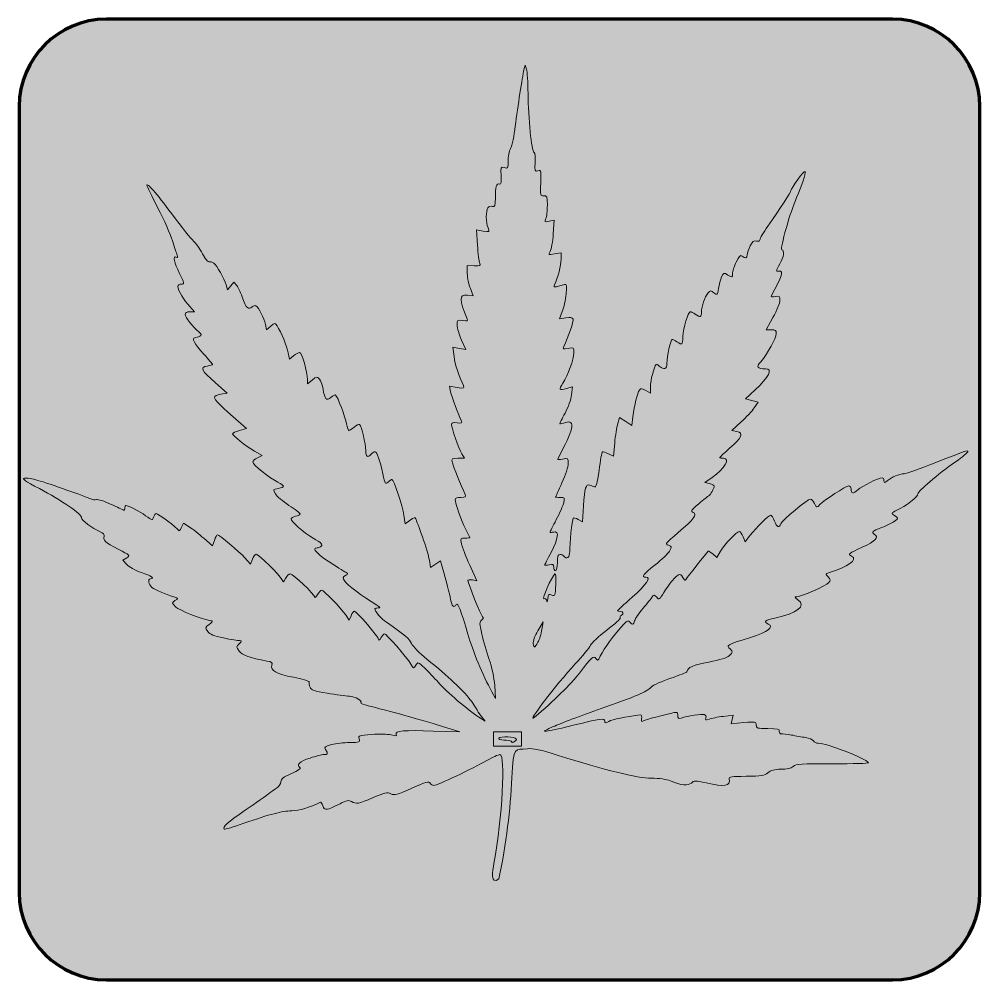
# Model space of a CAD drawing. Extents: x 597 to 1269, y -1318 to -645.
import ezdxf

# ---------------------------------------------------------------- set-up
doc = ezdxf.new("R2010")
doc.units = 0
doc.header["$MEASUREMENT"] = 0
doc.layers.add('katman 1', color=7, linetype='Continuous')

# ---------------------------------------------------------------- blocks, each defined once
blk = doc.blocks.new('block 3')
at = {"layer": 'katman 1', "lineweight": 0}
blk.add_lwpolyline([(928.96, -1144.22), (948.52, -1144.22), (948.52, -1154.08), (928.96, -1154.08), (928.96, -1144.22)], dxfattribs=at)
for points, knots in [([(929.32, -1236.23), (935.32, -1204.05), (937.57, -1160.08), (933.53, -1160.08), (932.49, -1160.08), (928.32, -1161.97), (924.27, -1164.29), (914.54, -1169.84), (889.37, -1181.73), (887.34, -1181.73), (886.46, -1181.73), (885.25, -1180.95), (884.65, -1180), (883.73, -1178.53), (881.72, -1179.09), (871.77, -1183.59), (861.46, -1188.26), (859.63, -1188.75), (857.1, -1187.54), (854.6, -1186.35), (852.9, -1186.71), (844.72, -1190.21), (834.3, -1194.67), (833.05, -1194.89), (829.55, -1192.94), (827.6, -1191.86), (826.15, -1192.14), (821.59, -1194.51), (812.53, -1199.2), (810.48, -1199.45), (809.51, -1195.99), (809.05, -1194.36), (808.31, -1193.21), (807.87, -1193.42), (800.28, -1197.12), (793.12, -1199.29), (787.91, -1199.45), (780.64, -1199.69), (773.11, -1201.64), (754.3, -1208.17), (747.05, -1210.68), (740.86, -1212.5), (740.54, -1212.21), (739.03, -1210.86), (742.45, -1207.8), (755.23, -1199.05), (762.83, -1193.84), (770.14, -1188.7), (771.46, -1187.61), (772.78, -1186.53), (775.28, -1184.76), (777.01, -1183.69), (778.76, -1182.61), (780.19, -1180.58), (780.21, -1179.17), (780.24, -1177.19), (781.95, -1175.84), (787.66, -1173.29), (792.34, -1171.21), (794.51, -1169.67), (793.54, -1169.13), (790.64, -1167.53), (793.48, -1164.86), (800.64, -1162.47), (804.58, -1161.15), (808.93, -1160.08), (810.3, -1160.08), (813.16, -1160.08), (813.32, -1159.64), (811.52, -1156.63), (810.38, -1154.74), (810.89, -1154.31), (815.67, -1153.1), (818.66, -1152.34), (824.39, -1151.68), (828.4, -1151.63), (835.17, -1151.54), (835.64, -1151.36), (835, -1149.11), (834.37, -1146.85), (834.96, -1146.63), (843.68, -1145.94), (848.89, -1145.52), (854.93, -1145.69), (857.31, -1146.31), (860.72, -1147.22), (861.44, -1147.14), (860.91, -1145.91), (859.87, -1143.47), (866.56, -1142.87), (886.87, -1143.57), (886.87, -1143.57), (905.4, -1144.2), (905.4, -1144.2), (905.4, -1144.2), (892.63, -1140.16), (892.63, -1140.16), (880.54, -1136.34), (853.11, -1128.75), (841.19, -1125.93), (838.18, -1125.22), (835.94, -1124.28), (836.2, -1123.84), (837.14, -1122.24), (832.49, -1119.61), (828.13, -1119.28), (825.68, -1119.09), (818.69, -1118.15), (812.61, -1117.18), (803.33, -1115.71), (801.41, -1115.04), (800.66, -1112.97), (800.17, -1111.61), (799.83, -1109.94), (799.91, -1109.26), (799.99, -1108.57), (795.08, -1107.08), (788.99, -1105.94), (777.19, -1103.73), (772.53, -1101.11), (773.84, -1097.44), (774.45, -1095.74), (773.75, -1095.16), (770.4, -1094.57), (758.69, -1092.48), (753, -1090.45), (750.92, -1087.62), (748.88, -1084.83), (748.88, -1084.54), (750.97, -1082.48), (752.85, -1080.62), (752.89, -1080.3), (751.22, -1080.3), (750.15, -1080.3), (745.14, -1079.47), (740.1, -1078.45), (733.23, -1077.07), (730.43, -1075.92), (728.94, -1073.89), (727.08, -1071.35), (727.14, -1071.05), (729.97, -1068.94), (731.63, -1067.71), (732.56, -1066.62), (732.03, -1066.52), (731.5, -1066.42), (730.64, -1066.27), (730.12, -1066.18), (724.66, -1065.29), (709.01, -1059.02), (706.64, -1056.78), (703.7, -1053.98), (703.68, -1053.86), (706.05, -1052.32), (708.44, -1050.76), (708.44, -1050.72), (706.05, -1049.97), (699.59, -1047.97), (691.99, -1044.7), (689.93, -1043.04), (687.49, -1041.07), (686.81, -1036.99), (688.93, -1036.99), (692.34, -1036.99), (689.44, -1035), (682.56, -1032.62), (678.35, -1031.17), (673.71, -1028.61), (672.24, -1026.94), (672.24, -1026.94), (669.56, -1023.91), (669.56, -1023.91), (669.56, -1023.91), (672.24, -1022.32), (672.24, -1022.32), (674.79, -1020.81), (674.53, -1020.54), (666.29, -1016.24), (656.94, -1011.37), (655.45, -1010.02), (656.41, -1007.26), (656.82, -1006.1), (655.82, -1004.96), (653.59, -1004.06), (648.17, -1001.85), (640.31, -995.88), (640.69, -994.26), (641.2, -992.11), (626.42, -981.93), (611.12, -973.89), (601.12, -968.63), (598.51, -966.81), (600.62, -966.53), (602.16, -966.33), (606.43, -967.03), (610.1, -968.09), (617.92, -970.36), (643.88, -979.52), (647.05, -981.13), (648.25, -981.75), (650.06, -981.97), (651.07, -981.62), (652.08, -981.27), (656.56, -982.69), (661.02, -984.76), (665.48, -986.84), (669.57, -988.71), (670.09, -988.92), (670.62, -989.14), (671.05, -988.5), (671.05, -987.51), (671.05, -986.52), (671.37, -985.7), (671.75, -985.7), (673.34, -985.7), (680.95, -989.66), (685.49, -992.85), (690.25, -996.18), (690.38, -996.2), (691.07, -993.83), (691.46, -992.5), (692.24, -991.4), (692.79, -991.4), (694.33, -991.4), (707.77, -1001.41), (708.46, -1003.06), (708.8, -1003.89), (709.67, -1003.13), (710.49, -1001.3), (710.49, -1001.3), (711.92, -998.09), (711.92, -998.09), (711.92, -998.09), (716.07, -1000.7), (716.07, -1000.7), (718.35, -1002.14), (722.92, -1005.72), (726.23, -1008.65), (726.23, -1008.65), (732.23, -1013.98), (732.23, -1013.98), (732.23, -1013.98), (733.67, -1010.1), (733.67, -1010.1), (734.46, -1007.97), (735.41, -1006.22), (735.78, -1006.22), (737.06, -1006.22), (750.86, -1017.84), (754.89, -1022.31), (754.89, -1022.31), (758.91, -1026.76), (758.91, -1026.76), (758.91, -1026.76), (760.25, -1023.33), (760.25, -1023.33), (760.99, -1021.44), (762.13, -1019.89), (762.79, -1019.89), (764.53, -1019.89), (779.61, -1034.54), (780.83, -1037.41), (781.84, -1039.76), (781.92, -1039.74), (783.5, -1036.7), (784.39, -1034.98), (785.83, -1033.57), (786.69, -1033.57), (788.63, -1033.57), (803.85, -1047.95), (803.92, -1049.85), (803.95, -1050.61), (804.83, -1049.83), (805.88, -1048.1), (806.93, -1046.38), (808.21, -1044.97), (808.74, -1044.97), (810.08, -1044.97), (822.29, -1057.5), (825.42, -1062.09), (825.42, -1062.09), (828.02, -1065.91), (828.02, -1065.91), (828.02, -1065.91), (829.32, -1062.85), (829.32, -1062.85), (830.04, -1061.16), (831.15, -1059.78), (831.8, -1059.78), (833.26, -1059.78), (848.56, -1077.76), (848.62, -1079.55), (848.64, -1080.27), (849.36, -1079.75), (850.21, -1078.38), (851.07, -1077.01), (852.14, -1075.73), (852.61, -1075.53), (853.62, -1075.1), (868.45, -1092.02), (871.2, -1096.74), (873.13, -1100.06), (873.15, -1100.07), (874.64, -1097.59), (876.11, -1095.12), (876.18, -1095.14), (880.69, -1099.38), (883.2, -1101.73), (887.57, -1106.33), (890.41, -1109.6), (895.91, -1115.93), (911.44, -1129.21), (918.8, -1133.87), (918.8, -1133.87), (923.25, -1136.68), (923.25, -1136.68), (923.25, -1136.68), (920.39, -1133.1), (920.39, -1133.1), (918.82, -1131.13), (917.54, -1129.19), (917.54, -1128.78), (917.54, -1128.37), (915.28, -1125.08), (912.53, -1121.46), (907.34, -1114.64), (897.89, -1105.81), (882.33, -1093.24), (877.36, -1089.23), (872.56, -1084.29), (871.65, -1082.27), (870.16, -1078.91), (867.88, -1077), (854.04, -1067.48), (850.29, -1064.91), (846.02, -1059.83), (846.02, -1057.94), (846.02, -1057.7), (847.02, -1057.48), (848.25, -1057.44), (850.05, -1057.4), (849.86, -1057), (847.33, -1055.45), (836.53, -1048.83), (826.31, -1041.23), (824.87, -1038.76), (823.42, -1036.27), (823.49, -1035.74), (825.34, -1034.81), (826.52, -1034.22), (827.2, -1033.53), (826.85, -1033.28), (826.51, -1033.02), (822.2, -1030.33), (817.28, -1027.29), (805.92, -1020.28), (801.06, -1015.34), (805.53, -1015.34), (806.45, -1015.34), (807.85, -1014.75), (808.65, -1014.04), (809.74, -1013.07), (808.27, -1011.68), (802.84, -1008.54), (795.9, -1004.53), (787.27, -996.97), (787.27, -994.9), (787.27, -994.37), (788.71, -993.61), (790.46, -993.21), (792.22, -992.82), (793.66, -992.08), (793.66, -991.58), (793.66, -991.07), (790.15, -988.39), (785.86, -985.62), (781.58, -982.85), (777.27, -979.21), (776.3, -977.53), (774.6, -974.59), (774.67, -974.45), (778.35, -973.73), (783.22, -972.78), (783.15, -971.89), (778.01, -969.39), (772.49, -966.71), (760.42, -957), (760.44, -955.25), (760.44, -954.49), (761.93, -953.17), (763.74, -952.33), (763.74, -952.33), (767.03, -950.79), (767.03, -950.79), (767.03, -950.79), (761.76, -947.68), (761.76, -947.68), (755.34, -943.88), (746.4, -936.78), (746.4, -935.47), (746.4, -934.94), (748.59, -933.92), (751.26, -933.21), (751.26, -933.21), (756.11, -931.91), (756.11, -931.91), (756.11, -931.91), (744.87, -922.02), (744.87, -922.02), (738.69, -916.58), (733.63, -911.31), (733.63, -910.3), (733.63, -909.1), (735.18, -908.2), (738.09, -907.71), (738.09, -907.71), (742.56, -906.96), (742.56, -906.96), (742.56, -906.96), (734.48, -899.89), (734.48, -899.89), (724.41, -891.08), (723.37, -889.01), (728.55, -888.08), (730.64, -887.71), (732.35, -887.21), (732.35, -886.98), (732.35, -886.75), (729.53, -883.44), (726.09, -879.62), (719.65, -872.49), (717.42, -868.33), (720.02, -868.3), (720.83, -868.29), (722.34, -867.8), (723.37, -867.22), (724.96, -866.32), (724.86, -865.85), (722.67, -864.1), (718.47, -860.75), (713.2, -854), (713.2, -851.97), (713.2, -850.7), (714.28, -850.08), (716.5, -850.08), (716.5, -850.08), (719.81, -850.08), (719.81, -850.08), (719.81, -850.08), (716.44, -846.51), (716.44, -846.51), (712.46, -842.28), (708.09, -834.93), (708.09, -832.46), (708.09, -831.48), (709.19, -830.7), (710.56, -830.7), (712.88, -830.7), (712.8, -830.23), (709.28, -823.32), (705.44, -815.76), (704.37, -810.55), (706.95, -811.97), (707.89, -812.49), (708.09, -811.98), (707.54, -810.44), (707.08, -809.16), (705.62, -804.61), (704.29, -800.32), (702.96, -796.03), (698.38, -785.75), (694.12, -777.48), (689.86, -769.21), (686.38, -762.07), (686.38, -761.63), (686.38, -759.36), (692.8, -766.7), (703.87, -781.61), (710.65, -790.74), (717.48, -799.31), (719.05, -800.63), (720.62, -801.96), (723.43, -805.94), (725.31, -809.48), (727.18, -813.02), (729.27, -815.6), (729.95, -815.23), (730.63, -814.86), (732.07, -815.2), (733.15, -816), (735.54, -817.78), (740.6, -826.63), (741.84, -831.24), (741.84, -831.24), (742.76, -834.63), (742.76, -834.63), (742.76, -834.63), (745.03, -831.95), (745.03, -831.95), (745.03, -831.95), (747.3, -829.27), (747.3, -829.27), (747.3, -829.27), (749.29, -831.81), (749.29, -831.81), (750.39, -833.2), (752.34, -837.37), (753.63, -841.06), (755.97, -847.75), (757.38, -848.94), (760.08, -846.53), (760.86, -845.83), (762.06, -845.57), (762.74, -845.94), (764.59, -846.96), (768.48, -854.69), (769.3, -858.98), (769.3, -858.98), (770.03, -862.75), (770.03, -862.75), (770.03, -862.75), (773.06, -860.23), (773.06, -860.23), (776, -857.78), (776.13, -857.77), (777.5, -859.87), (780.34, -864.26), (784.56, -874.36), (785.39, -878.77), (785.39, -878.77), (786.25, -883.31), (786.25, -883.31), (786.25, -883.31), (789.08, -880.94), (789.08, -880.94), (790.63, -879.63), (792.54, -878.57), (793.32, -878.57), (794.82, -878.57), (798.76, -892.29), (798.76, -897.51), (798.76, -897.51), (798.76, -900.62), (798.76, -900.62), (798.76, -900.62), (802.06, -897.86), (802.06, -897.86), (805.25, -895.18), (805.41, -895.16), (807.11, -897.24), (808.08, -898.42), (809.24, -901.54), (809.68, -904.18), (810.88, -911.34), (812.08, -912.57), (815.3, -909.97), (816.75, -908.79), (818.2, -908.07), (818.53, -908.36), (819.87, -909.56), (825.35, -923.92), (826.18, -928.43), (826.68, -931.1), (827.43, -933.27), (827.85, -933.27), (828.27, -933.27), (829.94, -932.16), (831.56, -930.8), (833.18, -929.44), (834.87, -928.65), (835.31, -929.04), (836.65, -930.23), (839.59, -942.69), (839.61, -947.24), (839.63, -951.77), (840.86, -952.59), (843.46, -949.8), (844.34, -948.86), (845.51, -948.09), (846.07, -948.09), (847.45, -948.09), (849.63, -954.21), (851.55, -963.52), (853.02, -970.64), (853.29, -971.07), (855.23, -969.34), (856.39, -968.31), (857.6, -967.47), (857.92, -967.47), (859.15, -967.47), (865.57, -986.52), (866.32, -992.36), (866.32, -992.36), (867.09, -998.46), (867.09, -998.46), (867.09, -998.46), (870.6, -995.98), (870.6, -995.98), (873.23, -994.14), (874.26, -993.89), (874.66, -995.02), (874.95, -995.85), (877.01, -1001.53), (879.23, -1007.64), (881.45, -1013.76), (883.65, -1021.11), (884.12, -1023.99), (884.12, -1023.99), (884.97, -1029.22), (884.97, -1029.22), (884.97, -1029.22), (888.42, -1026.8), (888.42, -1026.8), (888.42, -1026.8), (891.87, -1024.37), (891.87, -1024.37), (891.87, -1024.37), (893.13, -1028.69), (893.13, -1028.69), (896.21, -1039.21), (898.23, -1047.03), (899.02, -1051.52), (899.87, -1056.32), (901.23, -1057.55), (902.95, -1055.08), (904.09, -1053.44), (906.35, -1059.21), (911.07, -1075.74), (914.46, -1087.62), (921.38, -1104.21), (927.94, -1116.2), (927.94, -1116.2), (930.44, -1120.76), (930.44, -1120.76), (930.44, -1120.76), (929.85, -1111.64), (929.85, -1111.64), (929.51, -1106.48), (927.86, -1098.56), (926.03, -1093.4), (924.26, -1088.39), (921.93, -1080.44), (920.84, -1075.74), (919.13, -1068.31), (919.12, -1067.03), (920.72, -1065.95), (921.87, -1065.18), (922.11, -1064.32), (921.35, -1063.64), (920.17, -1062.59), (911.15, -1040.15), (911.15, -1038.27), (911.15, -1037.74), (912.53, -1037.54), (914.22, -1037.83), (914.22, -1037.83), (917.28, -1038.35), (917.28, -1038.35), (917.28, -1038.35), (912.37, -1027.45), (912.37, -1027.45), (909.66, -1021.45), (907.07, -1014.73), (906.6, -1012.52), (905.81, -1008.75), (905.97, -1008.5), (909.09, -1008.5), (910.93, -1008.5), (912.43, -1008.33), (912.43, -1008.14), (912.43, -1007.94), (911.03, -1005.19), (909.31, -1002.02), (906.47, -996.76), (902.21, -984.31), (902.21, -981.26), (902.21, -980.57), (904, -980), (906.18, -980), (909.46, -980), (909.98, -979.66), (909.21, -978.01), (906.09, -971.4), (900.94, -958.68), (900.26, -955.91), (899.49, -952.79), (899.66, -952.65), (904.06, -952.65), (904.06, -952.65), (908.66, -952.65), (908.66, -952.65), (908.66, -952.65), (906.86, -949.52), (906.86, -949.52), (904.68, -945.75), (899.66, -931.45), (899.66, -929.04), (899.66, -927.77), (900.68, -927.45), (903.54, -927.83), (906.73, -928.24), (907.27, -928.01), (906.53, -926.53), (904.67, -922.82), (899.88, -909.78), (899.01, -906.09), (899.01, -906.09), (898.12, -902.26), (898.12, -902.26), (898.12, -902.26), (903.55, -903.08), (903.55, -903.08), (908.53, -903.83), (908.89, -903.72), (907.95, -901.78), (904.73, -895.11), (902.16, -887.12), (901.41, -881.44), (901.41, -881.44), (900.56, -874.98), (900.56, -874.98), (900.56, -874.98), (905.12, -875.75), (905.12, -875.75), (905.12, -875.75), (909.69, -876.51), (909.69, -876.51), (909.69, -876.51), (906.62, -869.85), (906.62, -869.85), (904.93, -866.18), (903.53, -861.45), (903.52, -859.34), (903.49, -855.64), (903.64, -855.52), (907.45, -856.2), (910.82, -856.8), (911.29, -856.61), (910.59, -854.98), (904.83, -841.58), (904.86, -837.94), (910.73, -838.47), (910.73, -838.47), (914.74, -838.83), (914.74, -838.83), (914.74, -838.83), (912.81, -833.91), (912.81, -833.91), (911.75, -831.21), (910.79, -826.43), (910.69, -823.29), (910.69, -823.29), (910.51, -817.59), (910.51, -817.59), (910.51, -817.59), (915.43, -817.86), (915.43, -817.86), (919.66, -818.09), (920.21, -817.85), (919.39, -816.15), (918.87, -815.06), (918.17, -809.36), (917.83, -803.48), (917.83, -803.48), (917.22, -792.78), (917.22, -792.78), (917.22, -792.78), (921.84, -793.56), (921.84, -793.56), (926.39, -794.32), (926.44, -794.29), (925.19, -791.36), (923.63, -787.69), (923.57, -779.4), (925.09, -777.25), (925.71, -776.38), (927.14, -775.98), (928.26, -776.36), (929.99, -776.96), (930.31, -776.04), (930.31, -770.36), (930.31, -762.69), (931.15, -759.96), (933.29, -760.7), (934.34, -761.06), (934.65, -759.35), (934.33, -754.81), (933.91, -748.76), (934.03, -748.46), (936.57, -749.18), (939.03, -749.87), (939.25, -749.5), (939.25, -744.62), (939.25, -741.69), (940.05, -737.68), (941.03, -735.71), (942.01, -733.73), (943.48, -726.73), (944.29, -720.15), (946, -706.31), (949.16, -685.8), (950.35, -680.83), (950.35, -680.83), (951.19, -677.44), (951.19, -677.44), (951.19, -677.44), (952.13, -680.29), (952.13, -680.29), (952.64, -681.85), (953.12, -689.52), (953.19, -697.32), (953.34, -714.53), (955.71, -737.58), (957.43, -738.55), (958.11, -738.94), (958.48, -742.14), (958.23, -745.66), (957.82, -751.48), (958, -752), (960.16, -751.39), (962.37, -750.76), (962.5, -751.37), (962.07, -759.89), (961.63, -768.5), (961.76, -769.05), (964.16, -768.84), (966.47, -768.64), (966.72, -769.29), (966.72, -775.45), (966.72, -779.21), (966.24, -783.47), (965.66, -784.9), (964.69, -787.31), (964.88, -787.45), (968.09, -786.73), (968.09, -786.73), (971.58, -785.95), (971.58, -785.95), (971.58, -785.95), (970.9, -795.62), (970.9, -795.62), (970.53, -800.94), (969.54, -806.43), (968.71, -807.82), (967.25, -810.26), (967.35, -810.32), (971.75, -809.58), (971.75, -809.58), (976.3, -808.82), (976.3, -808.82), (976.3, -808.82), (976.3, -813.26), (976.3, -813.26), (976.3, -817.45), (974.04, -826.47), (971.82, -831.14), (970.79, -833.31), (971.81, -833.28), (978.73, -830.95), (980.19, -830.46), (980.39, -831.7), (979.83, -837.66), (979.45, -841.68), (978.25, -847.22), (977.18, -849.95), (977.18, -849.95), (975.22, -854.93), (975.22, -854.93), (975.22, -854.93), (979.66, -854.29), (979.66, -854.29), (982.71, -853.85), (984.3, -854.12), (984.75, -855.16), (985.31, -856.47), (981.46, -867.86), (978.24, -874.45), (977.31, -876.34), (977.63, -876.49), (981.22, -875.78), (985.12, -875.02), (985.24, -875.11), (985.24, -878.9), (985.24, -883.45), (981.24, -894.4), (977.52, -900.03), (974.39, -904.76), (974.9, -905.47), (980.23, -903.81), (980.23, -903.81), (984.29, -902.55), (984.29, -902.55), (984.29, -902.55), (983.68, -908.23), (983.68, -908.23), (983.34, -911.36), (981.29, -917.11), (979.12, -921.01), (976.95, -924.92), (975.35, -928.27), (975.56, -928.46), (975.77, -928.65), (977.48, -928.28), (979.36, -927.65), (986.64, -925.18), (984.98, -933.04), (973.98, -953.08), (973.69, -953.62), (975.24, -953.71), (977.43, -953.28), (981.27, -952.52), (981.41, -952.63), (981.39, -956.29), (981.38, -958.38), (979.38, -964.44), (976.94, -969.77), (974.51, -975.1), (972.5, -979.59), (972.49, -979.74), (972.48, -979.9), (973.95, -980.03), (975.76, -980.03), (978.81, -980.03), (978.99, -980.31), (978.2, -983.73), (977.72, -985.77), (975.38, -991.12), (972.99, -995.61), (970.6, -1000.11), (968.64, -1004.03), (968.64, -1004.34), (968.64, -1004.64), (969.79, -1004.62), (971.19, -1004.29), (975.22, -1003.35), (974.47, -1008.95), (969.28, -1018.62), (966.82, -1023.2), (964.81, -1027.17), (964.81, -1027.44), (964.81, -1027.72), (966.24, -1027.62), (968, -1027.23), (970.65, -1026.63), (971.19, -1026.92), (971.19, -1028.91), (971.19, -1030.23), (971.77, -1031.32), (972.47, -1031.32), (973.17, -1031.32), (973.75, -1028.75), (973.75, -1025.62), (973.75, -1021.42), (974.23, -1019.92), (975.59, -1019.92), (976.6, -1019.92), (977.78, -1020.43), (978.22, -1021.06), (980.17, -1023.87), (982.55, -1022.09), (982.4, -1017.92), (982.22, -1012.87), (983.98, -995.78), (984.8, -994.57), (985.12, -994.11), (986.69, -994.5), (988.31, -995.45), (988.31, -995.45), (991.24, -997.16), (991.24, -997.16), (991.24, -997.16), (992, -986), (992, -986), (992.86, -973.45), (993.72, -970.49), (996.26, -971.42), (997.22, -971.77), (998.75, -972.32), (999.65, -972.65), (1000.86, -973.09), (1001.7, -970.09), (1002.91, -961), (1003.81, -954.26), (1004.84, -948.49), (1005.19, -948.17), (1005.55, -947.85), (1007.45, -948.42), (1009.42, -949.42), (1009.42, -949.42), (1013, -951.26), (1013, -951.26), (1013, -951.26), (1013.85, -941.99), (1013.85, -941.99), (1014.32, -936.9), (1015.3, -930.77), (1016.01, -928.37), (1016.01, -928.37), (1017.32, -924.02), (1017.32, -924.02), (1017.32, -924.02), (1021.55, -926.89), (1021.55, -926.89), (1021.55, -926.89), (1025.77, -929.77), (1025.77, -929.77), (1025.77, -929.77), (1026.59, -923.58), (1026.59, -923.58), (1027.66, -915.46), (1029.74, -906.92), (1031.15, -904.9), (1032.11, -903.52), (1032.77, -903.57), (1035.58, -905.21), (1035.58, -905.21), (1038.88, -907.14), (1038.88, -907.14), (1038.88, -907.14), (1038.89, -902.84), (1038.89, -902.84), (1038.89, -900.48), (1039.5, -896.49), (1040.23, -893.98), (1042.6, -885.94), (1042.5, -886.05), (1045.07, -888.13), (1048.64, -891.01), (1050.37, -890.38), (1050.37, -886.19), (1050.37, -881.27), (1053.03, -869.48), (1054.14, -869.48), (1054.61, -869.48), (1056.11, -870.23), (1057.47, -871.15), (1061.15, -873.63), (1061.43, -873.39), (1061.67, -867.48), (1061.92, -861.42), (1065.24, -850.1), (1066.77, -850.1), (1067.32, -850.1), (1068.88, -850.86), (1070.25, -851.78), (1073.81, -854.18), (1074.64, -853.92), (1074.65, -850.39), (1074.66, -846.2), (1076.81, -839.79), (1079.12, -837.09), (1080.88, -835.03), (1081.12, -835.01), (1083.38, -836.84), (1085.68, -838.7), (1085.81, -838.58), (1086.54, -833.82), (1086.96, -831.09), (1087.91, -827.43), (1088.65, -825.69), (1089.97, -822.6), (1090.1, -822.57), (1093.18, -824.37), (1096.26, -826.17), (1096.35, -826.14), (1096.35, -823.44), (1096.35, -821.91), (1097.52, -818.23), (1098.95, -815.25), (1100.93, -811.13), (1101.91, -810.16), (1103.04, -811.17), (1105.24, -813.13), (1106.57, -812.78), (1106.57, -810.25), (1106.57, -809.02), (1107.54, -806.2), (1108.73, -803.98), (1110.34, -800.95), (1111.46, -800.1), (1113.2, -800.6), (1114.67, -801.01), (1115.51, -800.68), (1115.51, -799.67), (1115.51, -798.79), (1118, -794.53), (1121.04, -790.19), (1129.83, -777.64), (1137.22, -766.28), (1137.22, -765.3), (1137.22, -763.54), (1146.71, -750.71), (1147.15, -751.88), (1147.68, -753.3), (1144.91, -761.74), (1141.16, -770.15), (1136.9, -779.69), (1129.4, -806.18), (1130.84, -806.61), (1132.89, -807.22), (1132.31, -811.67), (1129.56, -816.48), (1126.5, -821.83), (1126.53, -821.61), (1128.92, -821.61), (1132.21, -821.61), (1131.25, -824.64), (1123.39, -839.15), (1123.09, -839.71), (1124.35, -839.83), (1126.2, -839.42), (1129.25, -838.73), (1129.56, -838.97), (1129.56, -841.99), (1129.56, -843.81), (1127.36, -849.21), (1124.68, -853.98), (1124.68, -853.98), (1119.79, -862.64), (1119.79, -862.64), (1119.79, -862.64), (1123.4, -862.64), (1123.4, -862.64), (1126.35, -862.64), (1127, -863.14), (1127, -865.38), (1127, -868.39), (1120.88, -879.42), (1116.08, -885.04), (1112.82, -888.86), (1113.59, -890), (1119.44, -890), (1124.76, -890), (1121.88, -895.84), (1112.14, -904.81), (1112.14, -904.81), (1105.33, -911.08), (1105.33, -911.08), (1105.33, -911.08), (1109.76, -912.24), (1109.76, -912.24), (1109.76, -912.24), (1114.19, -913.39), (1114.19, -913.39), (1114.19, -913.39), (1111.53, -917.37), (1111.53, -917.37), (1110.08, -919.55), (1105.97, -924), (1102.42, -927.25), (1102.42, -927.25), (1095.95, -933.17), (1095.95, -933.17), (1095.95, -933.17), (1099.38, -933.94), (1099.38, -933.94), (1104.23, -935.03), (1102.89, -938.14), (1094.34, -945.65), (1090.53, -949), (1087.41, -951.94), (1087.41, -952.2), (1087.41, -952.47), (1088.6, -952.68), (1090.05, -952.68), (1095.06, -952.68), (1090.78, -959.92), (1082.19, -965.99), (1082.19, -965.99), (1076.97, -969.68), (1076.97, -969.68), (1076.97, -969.68), (1080.27, -970.42), (1080.27, -970.42), (1082.09, -970.83), (1083.58, -971.65), (1083.58, -972.25), (1083.58, -973.63), (1080.95, -978.13), (1079.71, -978.89), (1079.2, -979.21), (1076.05, -981.71), (1072.71, -984.46), (1067.58, -988.7), (1066.97, -989.63), (1068.74, -990.51), (1071.84, -992.06), (1069.56, -995.15), (1058.3, -1004.69), (1049.64, -1012.03), (1048.97, -1012.89), (1051.45, -1013.59), (1054.01, -1014.32), (1054.07, -1014.57), (1052.32, -1017.59), (1051.3, -1019.35), (1046.7, -1023.74), (1042.12, -1027.34), (1033.61, -1034), (1032.22, -1035.88), (1035.77, -1035.88), (1039.7, -1035.88), (1036.2, -1040.93), (1026.01, -1049.99), (1020.44, -1054.93), (1015.89, -1059.16), (1015.89, -1059.39), (1015.89, -1059.62), (1016.75, -1059.81), (1017.81, -1059.81), (1019.99, -1059.81), (1020.37, -1061.6), (1018.43, -1062.67), (1017.71, -1063.07), (1017.42, -1063.82), (1017.79, -1064.34), (1018.15, -1064.86), (1013.88, -1068.73), (1008.31, -1072.93), (1002.73, -1077.13), (997.62, -1081.92), (996.94, -1083.58), (996.26, -1085.24), (991.37, -1091.21), (986.06, -1096.85), (973.35, -1110.36), (951.1, -1139.54), (957.82, -1133.89), (970.97, -1122.82), (983.32, -1110.68), (989.16, -1103.06), (997.94, -1091.61), (999.01, -1090.67), (1000.71, -1092.86), (1001.68, -1094.11), (1002.21, -1094.2), (1002.67, -1093.18), (1004.89, -1088.33), (1011.05, -1079.33), (1016.53, -1072.94), (1021.84, -1066.74), (1023.16, -1065.78), (1024.34, -1067.21), (1026.26, -1069.55), (1026.98, -1069.38), (1027.84, -1066.36), (1028.25, -1064.95), (1030.91, -1061.04), (1033.76, -1057.66), (1036.61, -1054.29), (1039.51, -1050.7), (1040.19, -1049.69), (1041.32, -1048.02), (1041.61, -1048.04), (1043.27, -1049.95), (1044.98, -1051.92), (1045.31, -1051.69), (1048.28, -1046.53), (1050.03, -1043.49), (1053.21, -1039.21), (1055.35, -1037.02), (1059.31, -1032.96), (1059.83, -1033), (1062.49, -1037.59), (1062.88, -1038.27), (1063.45, -1038.14), (1063.9, -1037.28), (1064.57, -1036), (1077.92, -1019.02), (1079.29, -1017.7), (1079.58, -1017.43), (1081.05, -1018.29), (1082.54, -1019.63), (1082.54, -1019.63), (1085.26, -1022.06), (1085.26, -1022.06), (1085.26, -1022.06), (1087.94, -1017.65), (1087.94, -1017.65), (1090.88, -1012.8), (1099.37, -1003.96), (1101.09, -1003.96), (1101.69, -1003.96), (1102.87, -1005.6), (1103.71, -1007.59), (1103.71, -1007.59), (1105.24, -1011.21), (1105.24, -1011.21), (1105.24, -1011.21), (1108.78, -1006.54), (1108.78, -1006.54), (1113.1, -1000.83), (1121.59, -992.57), (1123.12, -992.57), (1123.74, -992.57), (1124.92, -994.36), (1125.73, -996.56), (1127.36, -1000.96), (1128.99, -1001.66), (1130.14, -998.44), (1130.94, -996.16), (1149.03, -981.17), (1150.96, -981.17), (1151.61, -981.17), (1152.86, -982.58), (1153.73, -984.3), (1155.33, -987.42), (1155.34, -987.43), (1157.46, -985.08), (1160.36, -981.89), (1175.64, -972.05), (1177.7, -972.05), (1178.62, -972.05), (1179.37, -972.99), (1179.37, -974.14), (1179.37, -977.58), (1180.73, -977.77), (1184.04, -974.82), (1187.18, -972.02), (1198.55, -966.35), (1201.03, -966.35), (1201.76, -966.35), (1202.35, -967.2), (1202.35, -968.24), (1202.35, -969.94), (1202.57, -969.95), (1204.59, -968.39), (1207.97, -965.76), (1212.84, -963.71), (1216.4, -963.43), (1218.16, -963.29), (1227.64, -960), (1237.48, -956.12), (1260.35, -947.1), (1261.12, -946.83), (1261.12, -948.05), (1261.12, -948.61), (1257.24, -951.78), (1252.5, -955.1), (1240.12, -963.77), (1225.97, -975.81), (1226.18, -977.49), (1226.4, -979.25), (1217.4, -986.32), (1211.45, -989.08), (1207.15, -991.07), (1207.14, -991.09), (1209.86, -992.79), (1212.47, -994.42), (1212.49, -994.58), (1210.32, -996.33), (1209.07, -997.34), (1204.73, -999.53), (1200.67, -1001.18), (1193.96, -1003.93), (1193.5, -1004.34), (1195.6, -1005.73), (1199.01, -1007.99), (1196.61, -1010.62), (1187.2, -1014.9), (1177.48, -1019.34), (1176.91, -1019.81), (1179.72, -1021.22), (1184.41, -1023.56), (1177.26, -1028.74), (1163.57, -1032.92), (1161.33, -1033.6), (1161.31, -1033.8), (1163.24, -1035.7), (1164.93, -1037.37), (1165.02, -1038.1), (1163.73, -1039.62), (1161.82, -1041.87), (1144.62, -1049.55), (1141.43, -1049.59), (1139.52, -1049.61), (1139.64, -1049.94), (1142.18, -1051.69), (1148.31, -1055.9), (1141.44, -1061.38), (1126.06, -1064.53), (1119.07, -1065.97), (1117.95, -1066.98), (1121.42, -1068.71), (1125.68, -1070.84), (1121.21, -1074.17), (1108.87, -1078.08), (1091.69, -1083.52), (1091.83, -1083.44), (1094.59, -1086.16), (1096.76, -1088.3), (1096.74, -1088.49), (1094.21, -1090.75), (1092.45, -1092.32), (1087.59, -1093.84), (1079.73, -1095.28), (1069.1, -1097.22), (1064.65, -1099.22), (1064.48, -1102.11), (1064.46, -1102.49), (1059.41, -1104.49), (1053.27, -1106.54), (1047.12, -1108.6), (1040.87, -1111.46), (1039.37, -1112.89), (1035.6, -1116.47), (1030.49, -1118.64), (1001.86, -1128.79), (988.17, -1133.64), (973.8, -1139.1), (969.94, -1140.91), (963.52, -1143.93), (963.3, -1144.15), (967.38, -1143.53), (969.84, -1143.15), (977.72, -1141.37), (984.89, -1139.57), (1003.97, -1134.79), (1006.97, -1134.39), (1006.97, -1136.65), (1006.97, -1138.31), (1007.28, -1138.33), (1009.85, -1136.85), (1012.14, -1135.52), (1021.74, -1133.56), (1031.88, -1132.34), (1032.58, -1132.26), (1032.97, -1133.38), (1032.74, -1134.84), (1032.36, -1137.28), (1032.56, -1137.38), (1035.27, -1136.08), (1037.89, -1134.83), (1054.63, -1130.55), (1057.1, -1130.5), (1057.63, -1130.49), (1058.06, -1131.56), (1058.06, -1132.88), (1058.06, -1134.7), (1058.6, -1135.1), (1060.29, -1134.52), (1064.89, -1132.94), (1074.83, -1131.43), (1076.61, -1132.04), (1077.65, -1132.4), (1078.12, -1133.44), (1077.69, -1134.45), (1077.06, -1135.9), (1077.47, -1136.04), (1079.94, -1135.2), (1081.6, -1134.64), (1086.06, -1133.81), (1089.84, -1133.34), (1089.84, -1133.34), (1096.73, -1132.5), (1096.73, -1132.5), (1096.73, -1132.5), (1096.09, -1135.47), (1096.09, -1135.47), (1096.09, -1135.47), (1095.45, -1138.45), (1095.45, -1138.45), (1095.45, -1138.45), (1104.21, -1137.72), (1104.21, -1137.72), (1112.57, -1137.03), (1112.98, -1137.1), (1112.98, -1139.43), (1112.98, -1141.68), (1113.64, -1141.88), (1121.13, -1141.88), (1128.12, -1141.88), (1129.27, -1142.16), (1129.12, -1143.87), (1129.02, -1144.97), (1129.66, -1145.74), (1130.55, -1145.58), (1131.43, -1145.42), (1134.59, -1145.78), (1137.57, -1146.37), (1140.55, -1146.96), (1144.99, -1147.76), (1147.45, -1148.15), (1149.9, -1148.53), (1152.37, -1149.59), (1152.94, -1150.49), (1153.51, -1151.4), (1154.99, -1152.14), (1156.24, -1152.14), (1162.3, -1152.14), (1189.27, -1162.56), (1191.48, -1165.76), (1191.81, -1166.23), (1180.67, -1166.57), (1166.72, -1166.5), (1144.25, -1166.4), (1141.08, -1166.61), (1138.88, -1168.38), (1137.24, -1169.7), (1134.31, -1170.37), (1130.2, -1170.37), (1125.62, -1170.37), (1123.23, -1171.01), (1121.09, -1172.81), (1118.55, -1174.93), (1116.64, -1175.25), (1105.96, -1175.29), (1095.59, -1175.34), (1093.79, -1175.61), (1094.06, -1177.13), (1094.98, -1182.1), (1090.76, -1182.82), (1077.85, -1179.93), (1070.25, -1178.23), (1069.5, -1178.23), (1067.53, -1179.99), (1065.14, -1182.13), (1060.44, -1181.65), (1052.95, -1178.51), (1050.17, -1177.35), (1045.11, -1176.63), (1039.54, -1176.61), (1029.82, -1176.58), (1006.66, -1170.91), (974.41, -1160.66), (961.92, -1156.7), (956.59, -1155.53), (952.92, -1155.95), (943.92, -1156.97), (942.8, -1153.43), (941.87, -1176.25), (940.98, -1198.22), (937.87, -1222.58), (932.83, -1247.03), (926.58, -1251.79), (928.44, -1241.27), (929.35, -1236.27), (929.35, -1236.27), (929.32, -1236.23), (929.32, -1236.23)], [0, 0, 0, 0, 1, 1, 1, 2, 2, 2, 3, 3, 3, 4, 4, 4, 5, 5, 5, 6, 6, 6, 7, 7, 7, 8, 8, 8, 9, 9, 9, 10, 10, 10, 11, 11, 11, 12, 12, 12, 13, 13, 13, 14, 14, 14, 15, 15, 15, 16, 16, 16, 17, 17, 17, 18, 18, 18, 19, 19, 19, 20, 20, 20, 21, 21, 21, 22, 22, 22, 23, 23, 23, 24, 24, 24, 25, 25, 25, 26, 26, 26, 27, 27, 27, 28, 28, 28, 29, 29, 29, 30, 30, 30, 31, 31, 31, 32, 32, 32, 33, 33, 33, 34, 34, 34, 35, 35, 35, 36, 36, 36, 37, 37, 37, 38, 38, 38, 39, 39, 39, 40, 40, 40, 41, 41, 41, 42, 42, 42, 43, 43, 43, 44, 44, 44, 45, 45, 45, 46, 46, 46, 47, 47, 47, 48, 48, 48, 49, 49, 49, 50, 50, 50, 51, 51, 51, 52, 52, 52, 53, 53, 53, 54, 54, 54, 55, 55, 55, 56, 56, 56, 57, 57, 57, 58, 58, 58, 59, 59, 59, 60, 60, 60, 61, 61, 61, 62, 62, 62, 63, 63, 63, 64, 64, 64, 65, 65, 65, 66, 66, 66, 67, 67, 67, 68, 68, 68, 69, 69, 69, 70, 70, 70, 71, 71, 71, 72, 72, 72, 73, 73, 73, 74, 74, 74, 75, 75, 75, 76, 76, 76, 77, 77, 77, 78, 78, 78, 79, 79, 79, 80, 80, 80, 81, 81, 81, 82, 82, 82, 83, 83, 83, 84, 84, 84, 85, 85, 85, 86, 86, 86, 87, 87, 87, 88, 88, 88, 89, 89, 89, 90, 90, 90, 91, 91, 91, 92, 92, 92, 93, 93, 93, 94, 94, 94, 95, 95, 95, 96, 96, 96, 97, 97, 97, 98, 98, 98, 99, 99, 99, 100, 100, 100, 101, 101, 101, 102, 102, 102, 103, 103, 103, 104, 104, 104, 105, 105, 105, 106, 106, 106, 107, 107, 107, 108, 108, 108, 109, 109, 109, 110, 110, 110, 111, 111, 111, 112, 112, 112, 113, 113, 113, 114, 114, 114, 115, 115, 115, 116, 116, 116, 117, 117, 117, 118, 118, 118, 119, 119, 119, 120, 120, 120, 121, 121, 121, 122, 122, 122, 123, 123, 123, 124, 124, 124, 125, 125, 125, 126, 126, 126, 127, 127, 127, 128, 128, 128, 129, 129, 129, 130, 130, 130, 131, 131, 131, 132, 132, 132, 133, 133, 133, 134, 134, 134, 135, 135, 135, 136, 136, 136, 137, 137, 137, 138, 138, 138, 139, 139, 139, 140, 140, 140, 141, 141, 141, 142, 142, 142, 143, 143, 143, 144, 144, 144, 145, 145, 145, 146, 146, 146, 147, 147, 147, 148, 148, 148, 149, 149, 149, 150, 150, 150, 151, 151, 151, 152, 152, 152, 153, 153, 153, 154, 154, 154, 155, 155, 155, 156, 156, 156, 157, 157, 157, 158, 158, 158, 159, 159, 159, 160, 160, 160, 161, 161, 161, 162, 162, 162, 163, 163, 163, 164, 164, 164, 165, 165, 165, 166, 166, 166, 167, 167, 167, 168, 168, 168, 169, 169, 169, 170, 170, 170, 171, 171, 171, 172, 172, 172, 173, 173, 173, 174, 174, 174, 175, 175, 175, 176, 176, 176, 177, 177, 177, 178, 178, 178, 179, 179, 179, 180, 180, 180, 181, 181, 181, 182, 182, 182, 183, 183, 183, 184, 184, 184, 185, 185, 185, 186, 186, 186, 187, 187, 187, 188, 188, 188, 189, 189, 189, 190, 190, 190, 191, 191, 191, 192, 192, 192, 193, 193, 193, 194, 194, 194, 195, 195, 195, 196, 196, 196, 197, 197, 197, 198, 198, 198, 199, 199, 199, 200, 200, 200, 201, 201, 201, 202, 202, 202, 203, 203, 203, 204, 204, 204, 205, 205, 205, 206, 206, 206, 207, 207, 207, 208, 208, 208, 209, 209, 209, 210, 210, 210, 211, 211, 211, 212, 212, 212, 213, 213, 213, 214, 214, 214, 215, 215, 215, 216, 216, 216, 217, 217, 217, 218, 218, 218, 219, 219, 219, 220, 220, 220, 221, 221, 221, 222, 222, 222, 223, 223, 223, 224, 224, 224, 225, 225, 225, 226, 226, 226, 227, 227, 227, 228, 228, 228, 229, 229, 229, 230, 230, 230, 231, 231, 231, 232, 232, 232, 233, 233, 233, 234, 234, 234, 235, 235, 235, 236, 236, 236, 237, 237, 237, 238, 238, 238, 239, 239, 239, 240, 240, 240, 241, 241, 241, 242, 242, 242, 243, 243, 243, 244, 244, 244, 245, 245, 245, 246, 246, 246, 247, 247, 247, 248, 248, 248, 249, 249, 249, 250, 250, 250, 251, 251, 251, 252, 252, 252, 253, 253, 253, 254, 254, 254, 255, 255, 255, 256, 256, 256, 257, 257, 257, 258, 258, 258, 259, 259, 259, 260, 260, 260, 261, 261, 261, 262, 262, 262, 263, 263, 263, 264, 264, 264, 265, 265, 265, 266, 266, 266, 267, 267, 267, 268, 268, 268, 269, 269, 269, 270, 270, 270, 271, 271, 271, 272, 272, 272, 273, 273, 273, 274, 274, 274, 275, 275, 275, 276, 276, 276, 277, 277, 277, 278, 278, 278, 279, 279, 279, 280, 280, 280, 281, 281, 281, 282, 282, 282, 283, 283, 283, 284, 284, 284, 285, 285, 285, 286, 286, 286, 287, 287, 287, 288, 288, 288, 289, 289, 289, 290, 290, 290, 291, 291, 291, 292, 292, 292, 293, 293, 293, 294, 294, 294, 295, 295, 295, 296, 296, 296, 297, 297, 297, 298, 298, 298, 299, 299, 299, 300, 300, 300, 301, 301, 301, 302, 302, 302, 303, 303, 303, 304, 304, 304, 305, 305, 305, 306, 306, 306, 307, 307, 307, 308, 308, 308, 309, 309, 309, 310, 310, 310, 311, 311, 311, 312, 312, 312, 313, 313, 313, 314, 314, 314, 315, 315, 315, 316, 316, 316, 317, 317, 317, 318, 318, 318, 319, 319, 319, 320, 320, 320, 321, 321, 321, 322, 322, 322, 323, 323, 323, 324, 324, 324, 325, 325, 325, 326, 326, 326, 327, 327, 327, 328, 328, 328, 329, 329, 329, 330, 330, 330, 331, 331, 331, 332, 332, 332, 333, 333, 333, 334, 334, 334, 335, 335, 335, 336, 336, 336, 337, 337, 337, 338, 338, 338, 339, 339, 339, 340, 340, 340, 341, 341, 341, 342, 342, 342, 343, 343, 343, 344, 344, 344, 345, 345, 345, 346, 346, 346, 347, 347, 347, 348, 348, 348, 349, 349, 349, 350, 350, 350, 351, 351, 351, 352, 352, 352, 353, 353, 353, 354, 354, 354, 355, 355, 355, 356, 356, 356, 357, 357, 357, 358, 358, 358, 359, 359, 359, 360, 360, 360, 361, 361, 361, 362, 362, 362, 363, 363, 363, 364, 364, 364, 365, 365, 365, 366, 366, 366, 367, 367, 367, 368, 368, 368, 369, 369, 369, 370, 370, 370, 371, 371, 371, 372, 372, 372, 373, 373, 373, 374, 374, 374, 375, 375, 375, 376, 376, 376, 377, 377, 377, 378, 378, 378, 379, 379, 379, 380, 380, 380, 381, 381, 381, 382, 382, 382, 383, 383, 383, 384, 384, 384, 385, 385, 385, 386, 386, 386, 387, 387, 387, 388, 388, 388, 389, 389, 389, 390, 390, 390, 391, 391, 391, 392, 392, 392, 393, 393, 393, 394, 394, 394, 395, 395, 395, 396, 396, 396, 397, 397, 397, 398, 398, 398, 399, 399, 399, 400, 400, 400, 401, 401, 401, 402, 402, 402, 403, 403, 403, 404, 404, 404, 405, 405, 405, 406, 406, 406, 407, 407, 407, 408, 408, 408, 409, 409, 409, 410, 410, 410, 411, 411, 411, 412, 412, 412, 413, 413, 413, 414, 414, 414, 415, 415, 415, 416, 416, 416, 417, 417, 417, 418, 418, 418, 419, 419, 419, 420, 420, 420, 421, 421, 421, 422, 422, 422, 423, 423, 423, 424, 424, 424, 425, 425, 425, 426, 426, 426, 427, 427, 427, 428, 428, 428, 429, 429, 429, 430, 430, 430, 431, 431, 431, 432, 432, 432, 433, 433, 433, 434, 434, 434, 435, 435, 435, 436, 436, 436, 437, 437, 437, 438, 438, 438, 439, 439, 439, 440, 440, 440, 441, 441, 441, 442, 442, 442, 443, 443, 443, 444, 444, 444, 445, 445, 445, 446, 446, 446, 447, 447, 447, 448, 448, 448, 449, 449, 449, 450, 450, 450, 451, 451, 451, 452, 452, 452, 453, 453, 453, 454, 454, 454, 455, 455, 455, 456, 456, 456, 457, 457, 457, 458, 458, 458, 459, 459, 459, 460, 460, 460, 461, 461, 461, 462, 462, 462, 463, 463, 463, 464, 464, 464, 465, 465, 465, 466, 466, 466, 467, 467, 467, 468, 468, 468, 469, 469, 469, 470, 470, 470, 471, 471, 471, 472, 472, 472, 473, 473, 473, 474, 474, 474, 475, 475, 475, 476, 476, 476, 477, 477, 477, 478, 478, 478, 479, 479, 479, 480, 480, 480, 481, 481, 481, 482, 482, 482, 483, 483, 483, 484, 484, 484, 485, 485, 485, 486, 486, 486, 487, 487, 487, 488, 488, 488, 489, 489, 489, 490, 490, 490, 491, 491, 491, 492, 492, 492, 493, 493, 493, 494, 494, 494, 495, 495, 495, 496, 496, 496, 497, 497, 497, 498, 498, 498, 499, 499, 499, 500, 500, 500, 501, 501, 501, 502, 502, 502, 503, 503, 503, 504, 504, 504, 505, 505, 505, 506, 506, 506, 507, 507, 507, 508, 508, 508, 509, 509, 509, 510, 510, 510, 511, 511, 511, 512, 512, 512, 513, 513, 513, 513]), ([(969.88, -1048.38), (972.08, -1049.43), (972.28, -1048.89), (972.67, -1041.02), (972.9, -1036.35), (972.61, -1032.97), (972.02, -1033.49), (969.66, -1035.62), (962.65, -1051.59), (964.33, -1051.02), (965.38, -1050.66), (966.15, -1051.26), (966.27, -1052.54), (966.38, -1053.7), (966.71, -1052.99), (966.99, -1050.95), (967.44, -1047.74), (967.82, -1047.4), (969.88, -1048.38), (969.88, -1048.38), (969.88, -1048.38), (969.88, -1048.38)], [0, 0, 0, 0, 1, 1, 1, 2, 2, 2, 3, 3, 3, 4, 4, 4, 5, 5, 5, 6, 6, 6, 7, 7, 7, 7]), ([(960.16, -1081.39), (961.22, -1079.48), (962.45, -1075.51), (962.89, -1072.56), (962.89, -1072.56), (963.68, -1067.19), (963.68, -1067.19), (963.68, -1067.19), (960.02, -1073.46), (960.02, -1073.46), (957.98, -1076.95), (956.6, -1080.87), (956.89, -1082.29), (957.58, -1085.61), (957.84, -1085.54), (960.16, -1081.39)], [0, 0, 0, 0, 1, 1, 1, 2, 2, 2, 3, 3, 3, 4, 4, 4, 5, 5, 5, 5]), ([(944.1, -1148.49), (941.75, -1147.13), (931.22, -1147.67), (932.79, -1149.07), (933.46, -1149.68), (935.77, -1150.13), (937.91, -1150.07), (940.05, -1150.02), (941.8, -1150.51), (941.8, -1151.18), (941.8, -1151.91), (942.58, -1151.81), (943.78, -1150.92), (945.36, -1149.75), (945.42, -1149.26), (944.1, -1148.49), (944.1, -1148.49), (944.1, -1148.49), (944.1, -1148.49)], [0, 0, 0, 0, 1, 1, 1, 2, 2, 2, 3, 3, 3, 4, 4, 4, 5, 5, 5, 6, 6, 6, 6])]:
    blk.add_open_spline(points, degree=3, knots=knots, dxfattribs=at)
blk = doc.blocks.new('block 2')
at = {"layer": 'katman 1', "true_color": 0xff0000}
h = blk.add_hatch(color=1, dxfattribs=at)
h.dxf.hatch_style = 2
edge = h.paths.add_edge_path()
edge.add_spline(control_points=[(658.13, -645.28), (658.13, -645.28), (1208.32, -645.28), (1208.32, -645.28), (1242.08, -645.28), (1269.45, -672.65), (1269.45, -706.41), (1269.45, -706.41), (1269.45, -1256.6), (1269.45, -1256.6), (1269.45, -1290.36), (1242.08, -1317.73), (1208.32, -1317.73), (1208.32, -1317.73), (658.13, -1317.73), (658.13, -1317.73), (624.37, -1317.73), (597, -1290.36), (597, -1256.6), (597, -1256.6), (597, -706.41), (597, -706.41), (597, -672.65), (624.37, -645.28), (658.13, -645.28)], knot_values=[0, 0, 0, 0, 1, 1, 1, 2, 2, 2, 3, 3, 3, 4, 4, 4, 5, 5, 5, 6, 6, 6, 7, 7, 7, 8, 8, 8, 8], degree=3, periodic=1)
at = {"layer": 'katman 1', "color": 1, "lineweight": 70, "true_color": 0xff0000}
blk.add_open_spline([(658.13, -645.28), (658.13, -645.28), (1208.32, -645.28), (1208.32, -645.28), (1242.08, -645.28), (1269.45, -672.65), (1269.45, -706.41), (1269.45, -706.41), (1269.45, -1256.6), (1269.45, -1256.6), (1269.45, -1290.36), (1242.08, -1317.73), (1208.32, -1317.73), (1208.32, -1317.73), (658.13, -1317.73), (658.13, -1317.73), (624.37, -1317.73), (597, -1290.36), (597, -1256.6), (597, -1256.6), (597, -706.41), (597, -706.41), (597, -672.65), (624.37, -645.28), (658.13, -645.28)], degree=3, knots=[0, 0, 0, 0, 1, 1, 1, 2, 2, 2, 3, 3, 3, 4, 4, 4, 5, 5, 5, 6, 6, 6, 7, 7, 7, 8, 8, 8, 8], dxfattribs=at)
at = {"layer": 'katman 1'}
blk.add_blockref('block 3', (0, 0), dxfattribs=at)

msp = doc.modelspace()

# ---------------------------------------------------------------- block references
at = {"layer": 'katman 1'}
msp.add_blockref('block 2', (0, 0), dxfattribs=at)

doc.saveas('drawing.dxf')
